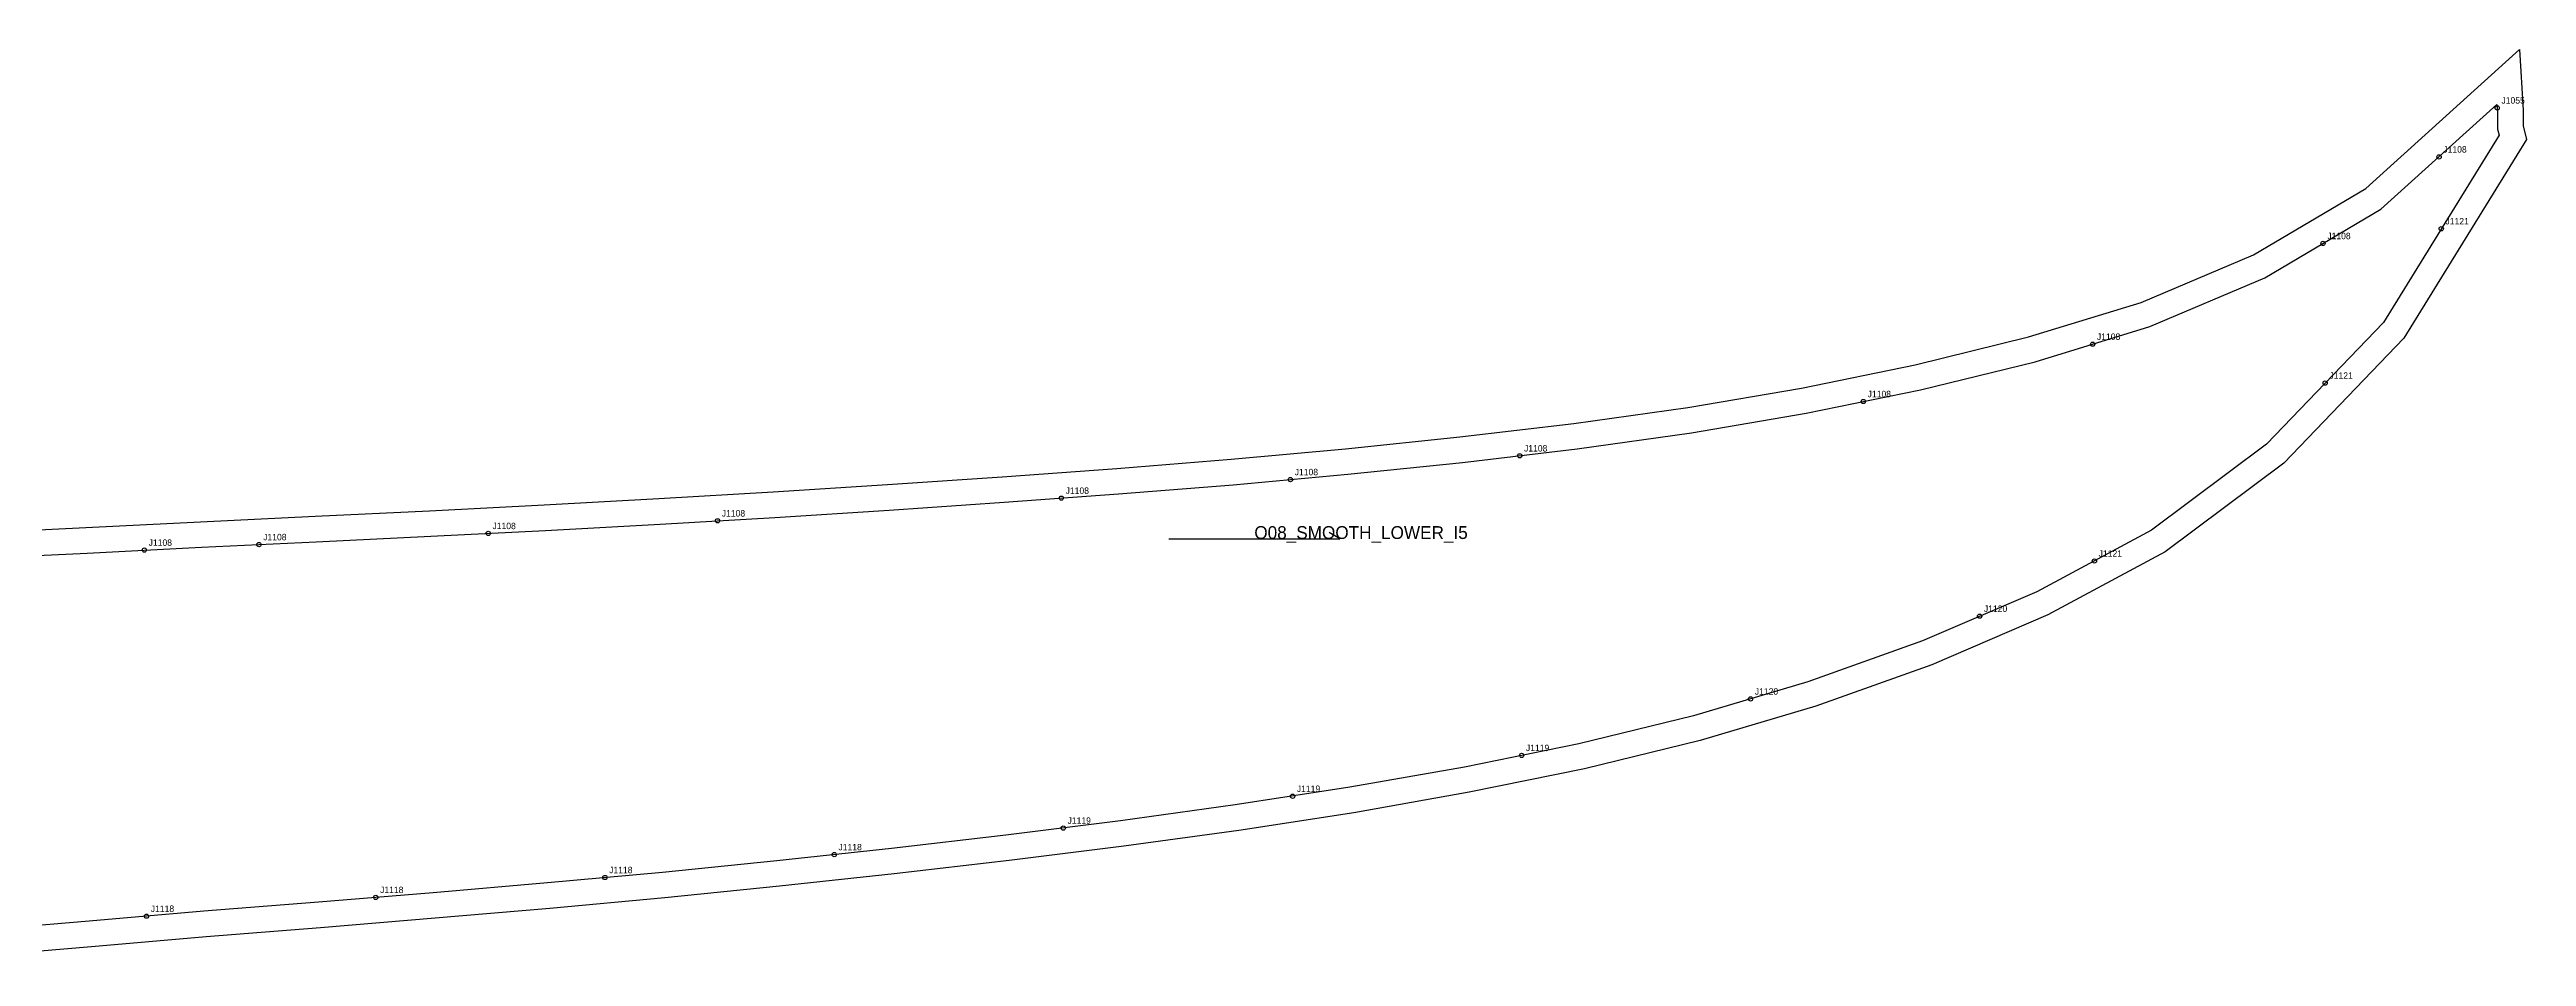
# Model space of a CAD drawing. Header units: millimetres. Extents: x -12 to 2306, y -420 to 26.
# Drawn here: x 1147 to 2306, y -398 to 26 of the extents above; entities that cross this region are included whole.
import ezdxf

# ---------------------------------------------------------------- set-up
doc = ezdxf.new("R2010")
doc.units = ezdxf.units.MM
for name, color, linetype in [('CUT', 1, 'Continuous'), ('GRAIN', 3, 'Continuous'), ('LABEL', 7, 'Continuous'), ('NOTCH', 2, 'Continuous'), ('SEW', 5, 'Continuous')]:
    doc.layers.add(name, color=color, linetype=linetype)

msp = doc.modelspace()

# ---------------------------------------------------------------- linework, layer by layer
at = {"layer": 'CUT'}
msp.add_lwpolyline([(1110.4, -200.4), (1164, -197.8), (1217.6, -195.1), (1271.3, -192.5), (1324.9, -190), (1378.5, -187.2), (1432.1, -184.3), (1485.7, -181.1), (1539.2, -177.7), (1592.8, -174.1), (1646.4, -170.2), (1699.9, -165.8), (1753.4, -161), (1806.9, -155.5), (1860.3, -149.2), (1913.6, -141.7), (1966.8, -132.6), (2020, -121.7), (2073, -108.7), (2125.8, -92.6), (2178.3, -70.3), (2230.9, -39.3), (2302.8, 25.7), (2304.5, -2.7), (2304.5, -6.1), (2304.5, -8.8), (2304.5, -10), (2306.1, -16.4), (2248.7, -109.3), (2192.5, -167.8), (2137.1, -209.2), (2082.2, -238.7), (2027.8, -262), (1973.6, -281.4), (1919.4, -297.5), (1865.3, -310.7), (1811.3, -321.6), (1757.4, -331.2), (1703.6, -339.5), (1649.8, -346.9), (1596.1, -353.6), (1542.3, -359.8), (1488.6, -365.6), (1434.9, -371), (1381.2, -376), (1327.5, -380.6), (1273.8, -385), (1220.3, -389.3), (1166.7, -393.9), (1112.9, -398.4)], dxfattribs=at)
at = {"layer": 'GRAIN'}
for p, q in [((1670.8, -203.2), (1750.8, -203.2)), ((1750.8, -203.2), (1745.8, -200.2))]:
    msp.add_line(p, q, dxfattribs=at)
at = {"layer": 'NOTCH'}
for centre in [(2292.4, -1.6), (2265.2, -24.5), (2266.2, -58.1), (2210.9, -65), (2103.1, -112.1), (1995.8, -138.9), (2211.9, -130.3), (1835, -164.3), (1620.5, -184.1), (1727.7, -175.4), (1459.6, -194.7), (1191.4, -208.4), (1245, -205.8), (1352.3, -200.6), (2103.9, -213.5), (2050.2, -239.3), (1943, -278), (1835.9, -304.4), (1728.7, -323.5), (1621.4, -338.4), (1514.2, -350.8), (1299.7, -370.8), (1406.9, -361.5), (1192.4, -379.6)]:
    msp.add_circle(centre, 1, dxfattribs=at)
at = {"layer": 'SEW'}
msp.add_lwpolyline([(1110.9, -212.4), (1164.6, -209.8), (1218.2, -207), (1271.8, -204.5), (1325.5, -201.9), (1379.1, -199.2), (1432.8, -196.3), (1486.4, -193.1), (1540, -189.7), (1593.7, -186), (1647.3, -182.1), (1700.9, -177.8), (1754.5, -172.9), (1808.2, -167.4), (1861.8, -161.1), (1915.4, -153.6), (1969, -144.4), (2022.6, -133.4), (2076.2, -120.3), (2129.9, -103.9), (2183.7, -81), (2238, -49), (2292.3, 0), (2292.5, -3.2), (2292.5, -6.1), (2292.5, -8.9), (2292.6, -11.6), (2293.3, -14.4), (2239.2, -101.9), (2184.5, -158.8), (2130.7, -199.1), (2077, -227.9), (2023.4, -250.8), (1969.8, -270), (1916.3, -285.9), (1862.7, -299), (1809.1, -309.9), (1755.5, -319.3), (1701.8, -327.6), (1648.2, -335), (1594.6, -341.7), (1541, -347.9), (1487.4, -353.7), (1433.8, -359.1), (1380.1, -364), (1326.5, -368.7), (1272.9, -373), (1219.3, -377.3), (1165.6, -382), (1112, -386.4)], dxfattribs=at)

# ---------------------------------------------------------------- texts
at = {"layer": 'LABEL'}
for s, height, p in [('J1055', 3, (2294.4, 0.4)), ('J1108', 3, (2267.2, -22.5)), ('J1121', 3, (2268.2, -56.1)), ('J1108', 3, (2212.9, -63)), ('J1108', 3, (2105.1, -110.1)), ('J1121', 3, (2213.9, -128.3)), ('J1108', 3, (1997.8, -136.9)), ('J1108', 3, (1837, -162.3)), ('J1108', 3, (1729.7, -173.4)), ('J1108', 3, (1622.5, -182.1)), ('J1108', 3, (1354.3, -198.6)), ('J1108', 3, (1461.6, -192.7)), ('J1108', 3, (1193.4, -206.4)), ('J1108', 3, (1247, -203.8)), ('O08_SMOOTH_LOWER_I5', 6, (1710.8, -203.2)), ('J1121', 3, (2105.9, -211.5)), ('J1120', 3, (2052.2, -237.3)), ('J1120', 3, (1945, -276)), ('J1119', 3, (1837.9, -302.4)), ('J1119', 3, (1730.7, -321.5)), ('J1119', 3, (1623.4, -336.4)), ('J1118', 3, (1516.2, -348.8)), ('J1118', 3, (1408.9, -359.5)), ('J1118', 3, (1301.7, -368.8)), ('J1118', 3, (1194.4, -377.6))]:
    msp.add_text(s, height=height, dxfattribs=at).set_placement(p)

doc.saveas('drawing.dxf')
